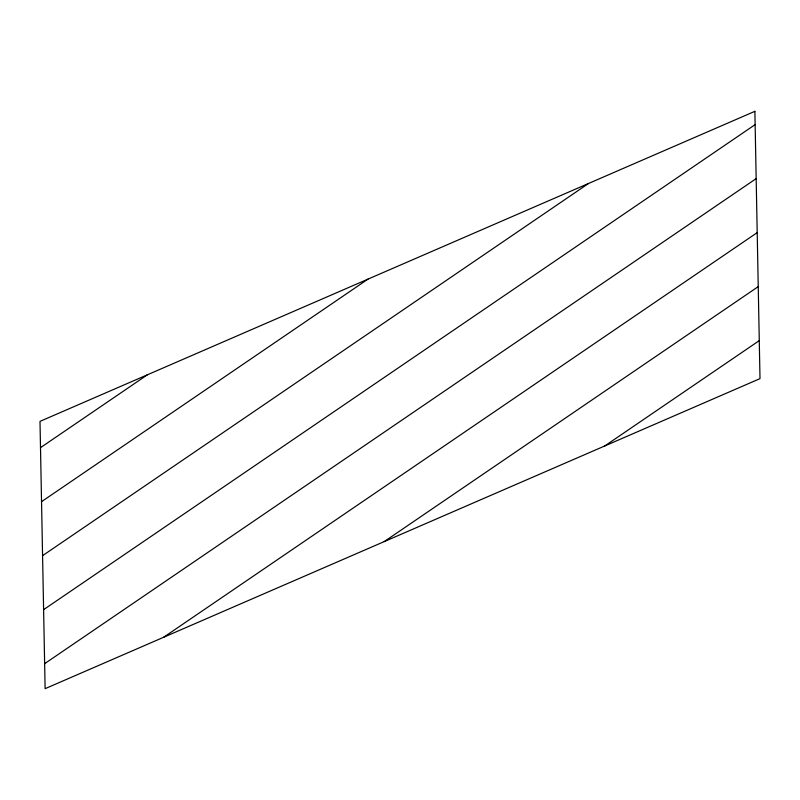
<?xml version="1.0" encoding="UTF-8"?>
<svg xmlns="http://www.w3.org/2000/svg" width="800" height="800" viewBox="0 0 800 800"><rect width="100%" height="100%" fill="white"/><g stroke="black" fill="none" stroke-linecap="round" stroke-linejoin="round"><path stroke-width="1.2" d="M40.5 447.66L147.42 374.78M41.54 501.67L368 279.12M42.57 555.67L588.58 183.45M43.6 609.67L755.14 124.62M44.64 663.68L756.17 178.62M163.62 637.28L757.21 232.63M384.2 541.61L758.24 286.63M604.78 445.95L759.27 340.63M754.88 111.33L40 421.37L45.12 688.67L760 378.63L754.88 111.33"/></g></svg>
